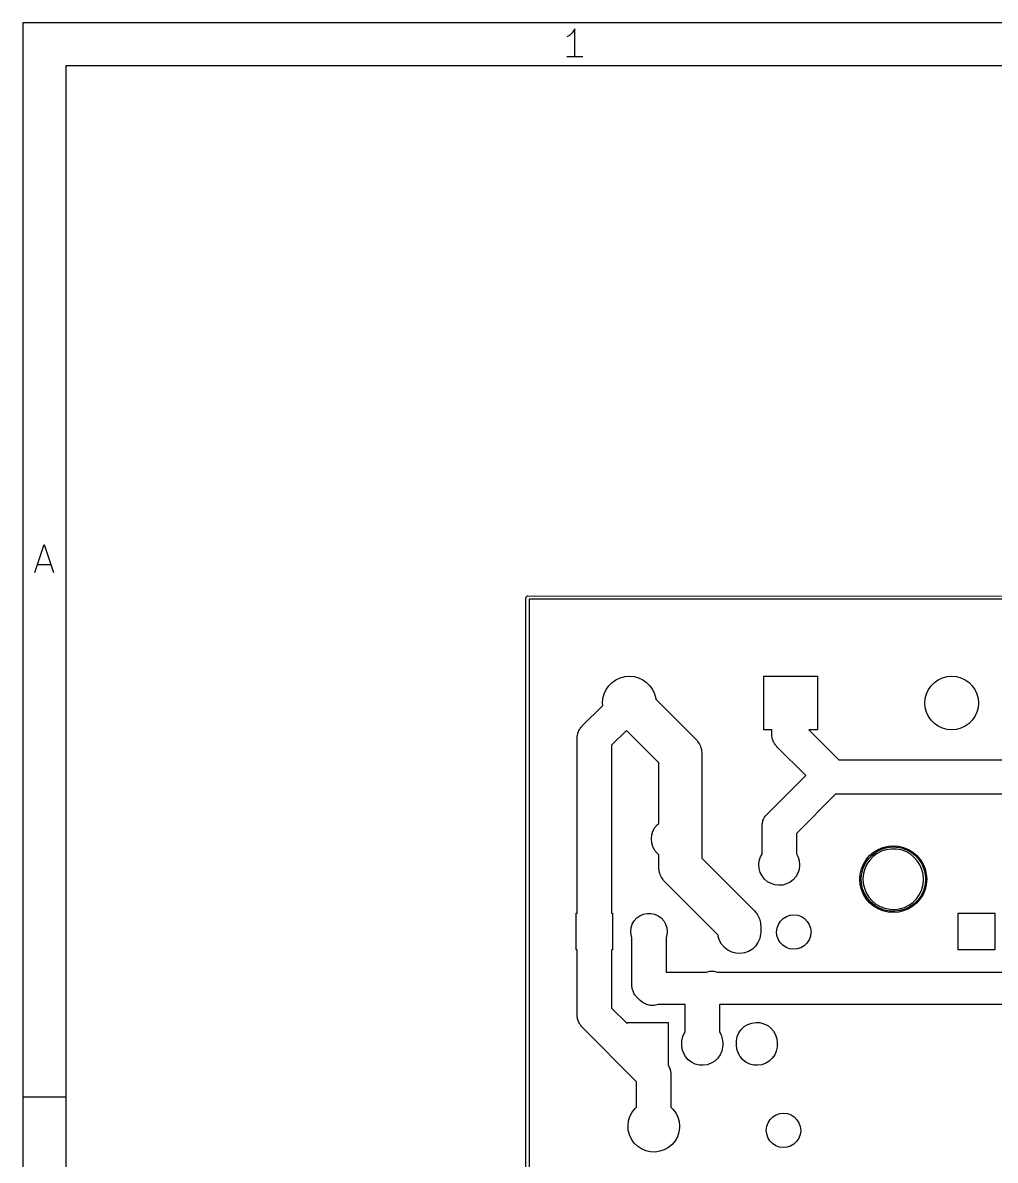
# Model space of a CAD drawing. Extents: x 10 to 287, y -200 to -10.
# Drawn here: x 10 to 55.3, y -62.9 to -10 of the extents above; entities that cross this region are included whole.
import ezdxf

# ---------------------------------------------------------------- set-up
doc = ezdxf.new("R2010")
doc.units = 0
doc.layers.add('BLACK', color=7, linetype='CONTINUOUS')

msp = doc.modelspace()

# ---------------------------------------------------------------- linework, layer by layer
at = {"layer": 'BLACK', "linetype": 'CONTINUOUS'}
for p, q in [((10, -10), (10, -200.007)), ((287.002, -10), (10, -10)), ((35.5702, -10.4738), (35.4464, -10.5976)), ((35.694, -10.2881), (35.5702, -10.4738)), ((35.694, -11.5881), (35.694, -10.2881)), ((35.4464, -10.5976), (35.3226, -10.6595)), ((36.0655, -11.5881), (35.3226, -11.5881)), ((12, -12), (12, -198.007)), ((285.002, -12), (12, -12)), ((10.5667, -35.5881), (11, -34.2881)), ((11, -34.2881), (11.4333, -35.5881)), ((10.6905, -35.2167), (11.3095, -35.2167)), ((33.4159, -122.27), (33.4163, -36.7559)), ((33.4163, -36.7559), (33.418, -36.7461)), ((33.4174, -36.7428), (33.4191, -36.74)), ((33.418, -36.7461), (33.4174, -36.7428)), ((33.4191, -36.74), (33.4208, -36.7302)), ((33.4208, -36.7302), (33.4334, -36.7153)), ((33.4334, -36.7153), (33.4431, -36.6984)), ((33.4431, -36.6984), (33.4495, -36.6961)), ((33.4495, -36.6961), (33.4538, -36.6909)), ((33.4538, -36.6909), (33.473, -36.6876)), ((33.473, -36.6876), (33.4913, -36.6809)), ((33.4913, -36.6809), (206.846, -36.7288)), ((33.5663, -36.8309), (33.5659, -122.195)), ((206.771, -36.8788), (33.5663, -36.8309)), ((37.2713, -40.8619), (37.4254, -40.7078)), ((37.4254, -40.7078), (37.6039, -40.5828)), ((37.6039, -40.5828), (37.8014, -40.4907)), ((37.8014, -40.4907), (38.0118, -40.4343)), ((38.0118, -40.4343), (38.2289, -40.4153)), ((38.2289, -40.4153), (38.446, -40.4343)), ((38.446, -40.4343), (38.6564, -40.4907)), ((38.6564, -40.4907), (38.8539, -40.5828)), ((38.8539, -40.5828), (39.0324, -40.7078)), ((39.0324, -40.7078), (39.1865, -40.8619)), ((44.4789, -42.9153), (44.4789, -40.4153)), ((44.4789, -40.4153), (46.9789, -40.4153)), ((46.9789, -40.4153), (46.9789, -42.9153)), ((52.2713, -40.8619), (52.4254, -40.7078)), ((52.4254, -40.7078), (52.6039, -40.5828)), ((52.6039, -40.5828), (52.8014, -40.4907)), ((52.8014, -40.4907), (53.0118, -40.4343)), ((53.0118, -40.4343), (53.2289, -40.4153)), ((53.2289, -40.4153), (53.446, -40.4343)), ((53.446, -40.4343), (53.6564, -40.4907)), ((53.6564, -40.4907), (53.8539, -40.5828)), ((53.8539, -40.5828), (54.0324, -40.7078)), ((54.0324, -40.7078), (54.1865, -40.8619)), ((36.9979, -41.4483), (37.0543, -41.2378)), ((37.0543, -41.2378), (37.1464, -41.0403)), ((37.1464, -41.0403), (37.2713, -40.8619)), ((39.1865, -40.8619), (39.3114, -41.0403)), ((39.3114, -41.0403), (39.4035, -41.2378)), ((39.4035, -41.2378), (39.4599, -41.4483)), ((51.9979, -41.4483), (52.0543, -41.2378)), ((52.0543, -41.2378), (52.1464, -41.0403)), ((52.1464, -41.0403), (52.2713, -40.8619)), ((54.1865, -40.8619), (54.3114, -41.0403)), ((54.3114, -41.0403), (54.4035, -41.2378)), ((54.4035, -41.2378), (54.4599, -41.4483)), ((36.0343, -42.7286), (36.9884, -41.7744)), ((36.9789, -41.6653), (36.9979, -41.4483)), ((36.9884, -41.7744), (36.9789, -41.6653)), ((39.4599, -41.4483), (39.4631, -41.4854)), ((39.4631, -41.4854), (41.3071, -43.3293)), ((51.9789, -41.6653), (51.9979, -41.4483)), ((51.9979, -41.8824), (51.9789, -41.6653)), ((54.4599, -41.4483), (54.4789, -41.6653)), ((54.4789, -41.6653), (54.4599, -41.8824)), ((52.0543, -42.0929), (51.9979, -41.8824)), ((52.1464, -42.2903), (52.0543, -42.0929)), ((52.2713, -42.4688), (52.1464, -42.2903)), ((54.3114, -42.2903), (54.1865, -42.4688)), ((54.4035, -42.0929), (54.3114, -42.2903)), ((54.4599, -41.8824), (54.4035, -42.0929)), ((35.9054, -42.9044), (35.923, -42.8679)), ((35.923, -42.8679), (35.9536, -42.8297)), ((35.9536, -42.8297), (35.98, -42.7886)), ((35.98, -42.7886), (36.009, -42.7602)), ((36.009, -42.7602), (36.0343, -42.7286)), ((52.4254, -42.6229), (52.2713, -42.4688)), ((52.6039, -42.7479), (52.4254, -42.6229)), ((52.8014, -42.84), (52.6039, -42.7479)), ((53.0118, -42.8964), (52.8014, -42.84)), ((53.6564, -42.84), (53.446, -42.8964)), ((53.8539, -42.7479), (53.6564, -42.84)), ((54.0324, -42.6229), (53.8539, -42.7479)), ((54.1865, -42.4688), (54.0324, -42.6229)), ((35.8, -43.2942), (35.8001, -43.2831)), ((35.8, -51.45), (35.8, -43.2942)), ((35.8001, -43.2831), (35.8052, -43.2428)), ((35.8052, -43.2428), (35.8053, -43.2023)), ((35.8053, -43.2023), (35.8163, -43.1546)), ((35.8163, -43.1546), (35.8224, -43.1061)), ((35.8224, -43.1061), (35.8363, -43.068)), ((35.8363, -43.068), (35.8454, -43.0285)), ((35.8454, -43.0285), (35.8667, -42.9845)), ((35.8667, -42.9845), (35.8834, -42.9385)), ((35.8834, -42.9385), (35.9054, -42.9044)), ((38.0875, -42.9381), (37.4, -43.6256)), ((39.6, -44.4507), (38.0875, -42.9381)), ((41.3071, -43.3293), (41.3771, -43.4071)), ((41.3771, -43.4071), (41.3973, -43.4379)), ((44.86, -42.9153), (44.4789, -42.9153)), ((44.86, -43.1331), (44.86, -42.9153)), ((44.8645, -43.1734), (44.86, -43.1331)), ((44.8641, -43.214), (44.8645, -43.1734)), ((44.8744, -43.2618), (44.8641, -43.214)), ((44.8799, -43.3104), (44.8744, -43.2618)), ((44.8932, -43.3487), (44.8799, -43.3104)), ((44.9018, -43.3883), (44.8932, -43.3487)), ((44.9224, -43.4326), (44.9018, -43.3883)), ((46.9789, -42.9153), (46.5736, -42.9153)), ((46.5736, -42.9153), (47.9701, -44.3119)), ((53.2289, -42.9153), (53.0118, -42.8964)), ((53.446, -42.8964), (53.2289, -42.9153)), ((37.4, -43.6256), (37.4, -51.45)), ((41.3973, -43.4379), (41.4211, -43.4657)), ((41.4211, -43.4657), (41.4525, -43.5222)), ((41.4525, -43.5222), (41.4878, -43.5763)), ((41.4878, -43.5763), (41.5013, -43.6104)), ((41.5013, -43.6104), (41.5191, -43.6425)), ((41.5191, -43.6425), (41.5384, -43.7041)), ((41.5384, -43.7041), (41.5622, -43.7642)), ((41.5622, -43.7642), (41.5686, -43.8003)), ((41.5686, -43.8003), (41.5796, -43.8354)), ((41.5796, -43.8354), (41.5861, -43.8996)), ((41.5861, -43.8996), (41.5973, -43.9632)), ((44.9385, -43.4788), (44.9224, -43.4326)), ((44.96, -43.5132), (44.9385, -43.4788)), ((44.9772, -43.55), (44.96, -43.5132)), ((45.0071, -43.5886), (44.9772, -43.55)), ((45.033, -43.6301), (45.0071, -43.5886)), ((45.0616, -43.6588), (45.033, -43.6301)), ((45.0865, -43.6909), (45.0616, -43.6588)), ((45.0943, -43.6988), (45.0865, -43.6909)), ((46.4321, -45.0366), (45.0943, -43.6988)), ((39.6, -47.2692), (39.6, -44.4507)), ((41.5973, -43.9632), (41.5963, -43.9999)), ((41.5963, -43.9999), (41.6, -44.0365)), ((41.6, -44.0365), (41.6, -48.8858)), ((47.9701, -44.3119), (59.2954, -44.3119)), ((44.6343, -46.8343), (46.4321, -45.0366)), ((47.8195, -45.9119), (46, -47.7314)), ((59.2954, -45.9119), (47.8195, -45.9119)), ((44.4454, -47.1343), (44.4667, -47.0902)), ((44.4667, -47.0902), (44.4834, -47.0443)), ((44.4834, -47.0443), (44.5054, -47.0102)), ((44.5054, -47.0102), (44.523, -46.9737)), ((44.523, -46.9737), (44.5536, -46.9355)), ((44.5536, -46.9355), (44.58, -46.8944)), ((44.58, -46.8944), (44.609, -46.866)), ((44.609, -46.866), (44.6343, -46.8343)), ((39.2708, -47.8025), (39.3268, -47.6258)), ((39.3268, -47.6258), (39.4161, -47.4633)), ((39.4161, -47.4633), (39.5353, -47.3213)), ((39.5353, -47.3213), (39.6, -47.2692)), ((44.4, -47.4), (44.4001, -47.3888)), ((44.4, -48.6926), (44.4, -47.4)), ((44.4001, -47.3888), (44.4052, -47.3486)), ((44.4052, -47.3486), (44.4053, -47.308)), ((44.4053, -47.308), (44.4163, -47.2604)), ((44.4163, -47.2604), (44.4224, -47.2119)), ((44.4224, -47.2119), (44.4363, -47.1738)), ((44.4363, -47.1738), (44.4454, -47.1343)), ((39.2501, -47.9867), (39.2708, -47.8025)), ((39.2656, -48.1715), (39.2501, -47.9867)), ((39.3167, -48.3497), (39.2656, -48.1715)), ((46, -47.7314), (46, -48.6907)), ((39.4015, -48.5146), (39.3167, -48.3497)), ((39.5166, -48.6599), (39.4015, -48.5146)), ((39.6, -48.7309), (39.5166, -48.6599)), ((44.3268, -48.8258), (44.4, -48.6926)), ((46, -48.6907), (46.0783, -48.838)), ((49.4093, -48.7665), (49.5949, -48.608)), ((49.5188, -48.74), (49.7154, -48.5924)), ((49.7576, -48.6731), (49.5729, -48.8118)), ((49.5949, -48.608), (49.8029, -48.4805)), ((49.7154, -48.5924), (49.9335, -48.4789)), ((49.9625, -48.5664), (49.7576, -48.6731)), ((49.8029, -48.4805), (50.0283, -48.3871)), ((49.9335, -48.4789), (50.1671, -48.4025)), ((50.1821, -48.4946), (49.9625, -48.5664)), ((50.0283, -48.3871), (50.2656, -48.3302)), ((50.1671, -48.4025), (50.4101, -48.3654)), ((50.4105, -48.4597), (50.1821, -48.4946)), ((50.2656, -48.3302), (50.5089, -48.311)), ((50.4101, -48.3654), (50.6559, -48.3684)), ((50.6415, -48.4625), (50.4105, -48.4597)), ((50.5089, -48.311), (50.7521, -48.3302)), ((50.869, -48.503), (50.6415, -48.4625)), ((50.6559, -48.3684), (50.8979, -48.4115)), ((50.7521, -48.3302), (50.9894, -48.3871)), ((51.0868, -48.5801), (50.869, -48.503)), ((50.8979, -48.4115), (51.1296, -48.4935)), ((50.9894, -48.3871), (51.2148, -48.4805)), ((51.289, -48.6918), (51.0868, -48.5801)), ((51.1296, -48.4935), (51.3448, -48.6123)), ((51.2148, -48.4805), (51.4229, -48.608)), ((51.4704, -48.835), (51.289, -48.6918)), ((51.3448, -48.6123), (51.5377, -48.7647)), ((51.4229, -48.608), (51.6084, -48.7665)), ((39.6, -49.3), (39.6, -48.7309)), ((41.6, -48.8858), (44.0471, -51.3329)), ((44.2501, -49.1867), (44.2708, -49.0025)), ((44.2656, -49.3715), (44.2501, -49.1867)), ((44.2708, -49.0025), (44.3268, -48.8258)), ((46.0783, -48.838), (46.1319, -49.0155)), ((46.1496, -49.2265), (46.1264, -49.4105)), ((46.1319, -49.0155), (46.15, -49.2)), ((46.15, -49.2), (46.1496, -49.2265)), ((49.03, -49.3855), (49.1234, -49.1601)), ((49.107, -49.3438), (49.2105, -49.1208)), ((49.1234, -49.1601), (49.2508, -48.952)), ((49.283, -49.1697), (49.1858, -49.3792)), ((49.2105, -49.1208), (49.349, -48.9177)), ((49.2508, -48.952), (49.4093, -48.7665)), ((49.4132, -48.9788), (49.283, -49.1697)), ((49.349, -48.9177), (49.5188, -48.74)), ((49.5729, -48.8118), (49.4132, -48.9788)), ((51.6258, -49.0059), (51.4704, -48.835)), ((51.5377, -48.7647), (51.7032, -48.9465)), ((51.6084, -48.7665), (51.7669, -48.952)), ((51.7513, -49.1998), (51.6258, -49.0059)), ((51.7032, -48.9465), (51.8367, -49.1529)), ((51.8435, -49.4117), (51.7513, -49.1998)), ((51.7669, -48.952), (51.8944, -49.1601)), ((51.8367, -49.1529), (51.9347, -49.3783)), ((51.8944, -49.1601), (51.9878, -49.3855)), ((39.6037, -49.3365), (39.6, -49.3)), ((39.6027, -49.3732), (39.6037, -49.3365)), ((39.6139, -49.4368), (39.6027, -49.3732)), ((39.6204, -49.5011), (39.6139, -49.4368)), ((39.6314, -49.5361), (39.6204, -49.5011)), ((39.6378, -49.5723), (39.6314, -49.5361)), ((39.6616, -49.6323), (39.6378, -49.5723)), ((39.6809, -49.6939), (39.6616, -49.6323)), ((39.6987, -49.7261), (39.6809, -49.6939)), ((39.7122, -49.7602), (39.6987, -49.7261)), ((39.7475, -49.8142), (39.7122, -49.7602)), ((44.3167, -49.5497), (44.2656, -49.3715)), ((44.4015, -49.7146), (44.3167, -49.5497)), ((44.5166, -49.8599), (44.4015, -49.7146)), ((45.9763, -49.7476), (45.8551, -49.888)), ((46.0679, -49.5864), (45.9763, -49.7476)), ((46.1264, -49.4105), (46.0679, -49.5864)), ((48.9566, -49.8316), (48.973, -49.6228)), ((48.973, -49.6228), (49.03, -49.3855)), ((49.0152, -49.8251), (49.0413, -49.5806)), ((49.0413, -49.5806), (49.107, -49.3438)), ((49.124, -49.6019), (49.0995, -49.8316)), ((49.1858, -49.3792), (49.124, -49.6019)), ((51.8997, -49.6358), (51.8435, -49.4117)), ((51.9187, -49.866), (51.8997, -49.6358)), ((51.9347, -49.3783), (51.9946, -49.6167)), ((51.9878, -49.3855), (52.0447, -49.6228)), ((51.9946, -49.6167), (52.0147, -49.8617)), ((52.0447, -49.6228), (52.0639, -49.866)), ((39.7789, -49.8707), (39.7475, -49.8142)), ((39.8027, -49.8986), (39.7789, -49.8707)), ((39.8229, -49.9293), (39.8027, -49.8986)), ((39.8929, -50.0071), (39.8229, -49.9293)), ((42.3546, -52.4688), (39.8929, -50.0071)), ((44.6578, -49.9801), (44.5166, -49.8599)), ((44.8197, -50.0705), (44.6578, -49.9801)), ((44.996, -50.1278), (44.8197, -50.0705)), ((45.1801, -50.1498), (44.996, -50.1278)), ((45.365, -50.1356), (45.1801, -50.1498)), ((45.5435, -50.0857), (45.365, -50.1356)), ((45.709, -50.0021), (45.5435, -50.0857)), ((45.8551, -49.888), (45.709, -50.0021)), ((48.9539, -49.866), (48.9566, -49.8316)), ((48.973, -50.1093), (48.9539, -49.866)), ((49.03, -50.3466), (48.973, -50.1093)), ((49.0293, -50.0705), (49.0152, -49.8251)), ((49.0834, -50.3103), (49.0293, -50.0705)), ((49.0995, -49.8316), (49.1128, -50.0623)), ((49.1128, -50.0623), (49.1636, -50.2876)), ((49.1636, -50.2876), (49.2505, -50.5017)), ((51.8197, -50.385), (51.8868, -50.164)), ((51.8868, -50.164), (51.917, -49.9349)), ((51.9809, -50.1787), (51.9094, -50.4139)), ((51.917, -49.9349), (51.9187, -49.866)), ((52.0129, -49.935), (51.9809, -50.1787)), ((52.0447, -50.1093), (51.9878, -50.3466)), ((52.0147, -49.8617), (52.0129, -49.935)), ((52.0639, -49.866), (52.0447, -50.1093)), ((49.1234, -50.572), (49.03, -50.3466)), ((49.1758, -50.538), (49.0834, -50.3103)), ((49.2508, -50.78), (49.1234, -50.572)), ((49.3043, -50.7476), (49.1758, -50.538)), ((49.2505, -50.5017), (49.3712, -50.6987)), ((49.4093, -50.9656), (49.2508, -50.78)), ((49.4652, -50.9334), (49.3043, -50.7476)), ((49.3712, -50.6987), (49.5225, -50.8733)), ((51.4188, -50.9429), (51.5825, -50.7798)), ((51.5825, -50.7798), (51.7173, -50.5922)), ((51.7669, -50.78), (51.6084, -50.9656)), ((51.8005, -50.6343), (51.657, -50.8339)), ((51.7173, -50.5922), (51.8197, -50.385)), ((51.8944, -50.572), (51.7669, -50.78)), ((51.9094, -50.4139), (51.8005, -50.6343)), ((51.9878, -50.3466), (51.8944, -50.572)), ((44.0471, -51.3329), (44.1171, -51.4107)), ((49.5949, -51.1241), (49.4093, -50.9656)), ((49.6544, -51.0904), (49.4652, -50.9334)), ((49.5225, -50.8733), (49.7002, -51.0209)), ((49.8029, -51.2516), (49.5949, -51.1241)), ((49.8666, -51.2145), (49.6544, -51.0904)), ((49.7002, -51.0209), (49.8997, -51.1375)), ((50.0283, -51.3449), (49.8029, -51.2516)), ((50.0962, -51.3021), (49.8666, -51.2145)), ((49.8997, -51.1375), (50.1155, -51.2199)), ((50.2656, -51.4019), (50.0283, -51.3449)), ((50.3371, -51.3512), (50.0962, -51.3021)), ((50.1155, -51.2199), (50.3419, -51.2659)), ((50.5828, -51.3602), (50.3371, -51.3512)), ((50.3419, -51.2659), (50.5728, -51.2744)), ((50.5728, -51.2744), (50.802, -51.245)), ((50.8266, -51.3289), (50.5828, -51.3602)), ((50.9894, -51.3449), (50.7521, -51.4019)), ((50.802, -51.245), (51.0233, -51.1787)), ((51.062, -51.2583), (50.8266, -51.3289)), ((51.2148, -51.2516), (50.9894, -51.3449)), ((51.0233, -51.1787), (51.2308, -51.077)), ((51.2828, -51.1501), (51.062, -51.2583)), ((51.4229, -51.1241), (51.2148, -51.2516)), ((51.2308, -51.077), (51.4188, -50.9429)), ((51.4829, -51.0074), (51.2828, -51.1501)), ((51.6084, -50.9656), (51.4229, -51.1241)), ((51.657, -50.8339), (51.4829, -51.0074)), ((35.75, -53.15), (35.75, -51.45)), ((35.75, -51.45), (35.8, -51.45)), ((37.4, -51.45), (37.45, -51.45)), ((37.45, -51.45), (37.45, -53.15)), ((38.3635, -51.9543), (38.4523, -51.8004)), ((38.4523, -51.8004), (38.5712, -51.6683)), ((38.5712, -51.6683), (38.715, -51.5639)), ((38.715, -51.5639), (38.8773, -51.4916)), ((38.8773, -51.4916), (39.0512, -51.4547)), ((39.0512, -51.4547), (39.2288, -51.4547)), ((39.2288, -51.4547), (39.4027, -51.4916)), ((39.4027, -51.4916), (39.565, -51.5639)), ((39.565, -51.5639), (39.7088, -51.6683)), ((39.7088, -51.6683), (39.8277, -51.8004)), ((39.8277, -51.8004), (39.9165, -51.9543)), ((44.1171, -51.4107), (44.1373, -51.4414)), ((44.1373, -51.4414), (44.1611, -51.4693)), ((44.1611, -51.4693), (44.1925, -51.5258)), ((44.1925, -51.5258), (44.2278, -51.5798)), ((44.2278, -51.5798), (44.2413, -51.6139)), ((44.2413, -51.6139), (44.2591, -51.6461)), ((44.2591, -51.6461), (44.2784, -51.7077)), ((44.2784, -51.7077), (44.3022, -51.7677)), ((44.3022, -51.7677), (44.3086, -51.8039)), ((44.3086, -51.8039), (44.3196, -51.8389)), ((44.3196, -51.8389), (44.3261, -51.9032)), ((45.1634, -51.9693), (45.26, -51.8194)), ((45.26, -51.8194), (45.3875, -51.6946)), ((45.3875, -51.6946), (45.5394, -51.6011)), ((45.5394, -51.6011), (45.7082, -51.5437)), ((45.7082, -51.5437), (45.8856, -51.525)), ((45.8856, -51.525), (46.0627, -51.5461)), ((46.0627, -51.5461), (46.2307, -51.606)), ((46.2307, -51.606), (46.3813, -51.7015)), ((46.3813, -51.7015), (46.507, -51.8281)), ((46.507, -51.8281), (46.6015, -51.9793)), ((50.5089, -51.421), (50.2656, -51.4019)), ((50.7521, -51.4019), (50.5089, -51.421)), ((53.5357, -53.15), (53.5357, -51.45)), ((53.5357, -51.45), (55.2357, -51.45)), ((55.2357, -51.45), (55.2357, -53.15)), ((38.29, -52.3), (38.3086, -52.1233)), ((38.3086, -52.4767), (38.29, -52.3)), ((38.3086, -52.1233), (38.3635, -51.9543)), ((39.9165, -51.9543), (39.9714, -52.1233)), ((39.9714, -52.1233), (39.99, -52.3)), ((39.99, -52.3), (39.9714, -52.4767)), ((44.3261, -51.9032), (44.3373, -51.9668)), ((44.34, -52.325), (44.3345, -52.4295)), ((44.3373, -51.9668), (44.3363, -52.0035)), ((44.3363, -52.0035), (44.34, -52.04)), ((44.34, -52.04), (44.34, -52.325)), ((45.0801, -52.3138), (45.1024, -52.1369)), ((45.0975, -52.4913), (45.0801, -52.3138)), ((45.1024, -52.1369), (45.1634, -51.9693)), ((46.6015, -51.9793), (46.6601, -52.1478)), ((46.6797, -52.3473), (46.6549, -52.524)), ((46.6601, -52.1478), (46.68, -52.325)), ((46.68, -52.325), (46.6797, -52.3473)), ((38.34, -52.5734), (38.3086, -52.4767)), ((38.34, -54.7846), (38.34, -52.5734)), ((39.9714, -52.4767), (39.94, -52.5734)), ((39.94, -52.5734), (39.94, -54.1946)), ((42.3604, -52.5261), (42.3546, -52.4688)), ((42.4209, -52.7189), (42.3604, -52.5261)), ((42.5189, -52.8957), (42.4209, -52.7189)), ((42.6504, -53.0492), (42.5189, -52.8957)), ((44.2129, -52.8129), (44.097, -52.9784)), ((44.2932, -52.6274), (44.2129, -52.8129)), ((44.3345, -52.4295), (44.2932, -52.6274)), ((45.1538, -52.6606), (45.0975, -52.4913)), ((45.2462, -52.8131), (45.1538, -52.6606)), ((45.3701, -52.9414), (45.2462, -52.8131)), ((45.5193, -53.0391), (45.3701, -52.9414)), ((46.4928, -52.8392), (46.3637, -52.9622)), ((46.5915, -52.6907), (46.4928, -52.8392)), ((46.6549, -52.524), (46.5915, -52.6907)), ((35.8, -53.15), (35.75, -53.15)), ((35.8, -56.1939), (35.8, -53.15)), ((37.45, -53.15), (37.4, -53.15)), ((37.4, -53.15), (37.4, -55.8625)), ((42.8101, -53.173), (42.6504, -53.0492)), ((42.9914, -53.2623), (42.8101, -53.173)), ((43.187, -53.3132), (42.9914, -53.2623)), ((43.3888, -53.3238), (43.187, -53.3132)), ((43.5887, -53.2936), (43.3888, -53.3238)), ((43.7784, -53.2238), (43.5887, -53.2936)), ((43.9501, -53.1173), (43.7784, -53.2238)), ((44.097, -52.9784), (43.9501, -53.1173)), ((45.6865, -53.1012), (45.5193, -53.0391)), ((45.8632, -53.1248), (45.6865, -53.1012)), ((46.0409, -53.1087), (45.8632, -53.1248)), ((46.2105, -53.0535), (46.0409, -53.1087)), ((46.3637, -52.9622), (46.2105, -53.0535)), ((55.2357, -53.15), (53.5357, -53.15)), ((39.94, -54.1946), (41.7826, -54.1946)), ((41.7826, -54.1946), (41.8002, -54.1864)), ((41.8002, -54.1864), (41.9745, -54.1487)), ((41.9745, -54.1487), (42.1529, -54.1506)), ((42.1529, -54.1506), (42.3264, -54.1919)), ((42.3264, -54.1919), (42.3319, -54.1946)), ((42.3319, -54.1946), (56.1257, -54.1946)), ((38.3445, -54.8249), (38.34, -54.7846)), ((38.3441, -54.8655), (38.3445, -54.8249)), ((38.3544, -54.9133), (38.3441, -54.8655)), ((38.3599, -54.9618), (38.3544, -54.9133)), ((38.3732, -55.0001), (38.3599, -54.9618)), ((38.3818, -55.0398), (38.3732, -55.0001)), ((38.4025, -55.0841), (38.3818, -55.0398)), ((38.4185, -55.1303), (38.4025, -55.0841)), ((38.44, -55.1647), (38.4185, -55.1303)), ((38.4572, -55.2014), (38.44, -55.1647)), ((38.4871, -55.2401), (38.4572, -55.2014)), ((38.513, -55.2815), (38.4871, -55.2401)), ((38.5416, -55.3103), (38.513, -55.2815)), ((38.5665, -55.3423), (38.5416, -55.3103)), ((38.5743, -55.3503), (38.5665, -55.3423)), ((38.7343, -55.5103), (38.5743, -55.3503)), ((38.8737, -55.6216), (38.7343, -55.5103)), ((37.4, -55.8625), (38.1264, -56.5889)), ((39.0343, -55.6992), (38.8737, -55.6216)), ((39.2081, -55.7393), (39.0343, -55.6992)), ((39.3864, -55.7399), (39.2081, -55.7393)), ((39.5605, -55.701), (39.3864, -55.7399)), ((39.574, -55.6946), (39.5605, -55.701)), ((40.8189, -55.6946), (39.574, -55.6946)), ((40.8189, -56.9725), (40.8189, -55.6946)), ((42.4368, -55.6946), (42.4189, -55.7125)), ((42.4189, -55.7125), (42.4189, -56.9707)), ((56.5681, -55.6946), (42.4368, -55.6946)), ((35.8045, -56.2342), (35.8, -56.1939)), ((35.8041, -56.2747), (35.8045, -56.2342)), ((35.8144, -56.3225), (35.8041, -56.2747)), ((35.8199, -56.3711), (35.8144, -56.3225)), ((35.8332, -56.4094), (35.8199, -56.3711)), ((35.8418, -56.4491), (35.8332, -56.4094)), ((35.8624, -56.4934), (35.8418, -56.4491)), ((35.8785, -56.5396), (35.8624, -56.4934)), ((35.9, -56.574), (35.8785, -56.5396)), ((35.9172, -56.6107), (35.9, -56.574)), ((35.9471, -56.6493), (35.9172, -56.6107)), ((35.973, -56.6908), (35.9471, -56.6493)), ((38.1264, -56.5889), (38.1264, -56.5296)), ((38.1264, -56.5296), (40.0314, -56.5296)), ((40.0314, -56.5296), (40.0314, -58.5211)), ((43.5777, -56.7274), (43.7413, -56.626)), ((43.7413, -56.626), (43.922, -56.5595)), ((43.922, -56.5595), (44.1123, -56.5307)), ((44.1123, -56.5307), (44.3046, -56.5408)), ((44.3046, -56.5408), (44.4909, -56.5893)), ((44.4909, -56.5893), (44.6636, -56.6743)), ((36.0016, -56.7196), (35.973, -56.6908)), ((36.0265, -56.7516), (36.0016, -56.7196)), ((36.0343, -56.7596), (36.0265, -56.7516)), ((38.5641, -59.2893), (36.0343, -56.7596)), ((40.711, -57.1941), (40.7874, -57.0174)), ((40.7874, -57.0174), (40.8189, -56.9725)), ((42.4189, -56.9707), (42.4943, -57.1069)), ((42.4943, -57.1069), (42.5519, -57.2906)), ((43.251, -57.1941), (43.3274, -57.0174)), ((43.3274, -57.0174), (43.4378, -56.8597)), ((43.4378, -56.8597), (43.5777, -56.7274)), ((44.6636, -56.6743), (44.8157, -56.7923)), ((44.8157, -56.7923), (44.941, -56.9385)), ((44.941, -56.9385), (45.0343, -57.1069)), ((45.0343, -57.1069), (45.0919, -57.2906)), ((40.6664, -57.4821), (40.6716, -57.3825)), ((40.6664, -57.5771), (40.6664, -57.4821)), ((40.6858, -57.7686), (40.6664, -57.5771)), ((40.6716, -57.3825), (40.711, -57.1941)), ((42.5661, -57.6767), (42.5268, -57.8651)), ((42.5519, -57.2906), (42.5714, -57.4821)), ((42.5714, -57.5771), (42.5661, -57.6767)), ((42.5714, -57.4821), (42.5714, -57.5771)), ((43.2064, -57.4821), (43.2116, -57.3825)), ((43.2064, -57.5771), (43.2064, -57.4821)), ((43.2258, -57.7686), (43.2064, -57.5771)), ((43.2116, -57.3825), (43.251, -57.1941)), ((45.1061, -57.6767), (45.0668, -57.8651)), ((45.0919, -57.2906), (45.1114, -57.4821)), ((45.1114, -57.5771), (45.1061, -57.6767)), ((45.1114, -57.4821), (45.1114, -57.5771)), ((40.7434, -57.9523), (40.6858, -57.7686)), ((40.8367, -58.1207), (40.7434, -57.9523)), ((40.962, -58.2669), (40.8367, -58.1207)), ((42.3399, -58.1995), (42.2, -58.3318)), ((42.4503, -58.0418), (42.3399, -58.1995)), ((42.5268, -57.8651), (42.4503, -58.0418)), ((43.2834, -57.9523), (43.2258, -57.7686)), ((43.3767, -58.1207), (43.2834, -57.9523)), ((43.502, -58.2669), (43.3767, -58.1207)), ((44.8799, -58.1995), (44.74, -58.3318)), ((44.9903, -58.0418), (44.8799, -58.1995)), ((45.0668, -57.8651), (44.9903, -58.0418)), ((40.0314, -58.5211), (40.0469, -58.5412)), ((40.0469, -58.5412), (40.0641, -58.5779)), ((40.0641, -58.5779), (40.0855, -58.6123)), ((40.0855, -58.6123), (40.1016, -58.6585)), ((40.1016, -58.6585), (40.1223, -58.7028)), ((40.1223, -58.7028), (40.1309, -58.7424)), ((40.1309, -58.7424), (40.1442, -58.7807)), ((41.1141, -58.3849), (40.962, -58.2669)), ((41.2869, -58.4699), (41.1141, -58.3849)), ((41.4731, -58.5184), (41.2869, -58.4699)), ((41.6654, -58.5285), (41.4731, -58.5184)), ((41.8557, -58.4997), (41.6654, -58.5285)), ((42.0364, -58.4332), (41.8557, -58.4997)), ((42.2, -58.3318), (42.0364, -58.4332)), ((43.6541, -58.3849), (43.502, -58.2669)), ((43.8269, -58.4699), (43.6541, -58.3849)), ((44.0131, -58.5184), (43.8269, -58.4699)), ((44.2054, -58.5285), (44.0131, -58.5184)), ((44.3957, -58.4997), (44.2054, -58.5285)), ((44.5764, -58.4332), (44.3957, -58.4997)), ((44.74, -58.3318), (44.5764, -58.4332)), ((38.5641, -60.4768), (38.5641, -59.2893)), ((40.1442, -58.7807), (40.1496, -58.8293)), ((40.1496, -58.8293), (40.16, -58.8771)), ((40.16, -58.8771), (40.1596, -58.9177)), ((40.1596, -58.9177), (40.1641, -58.958)), ((40.1641, -58.958), (40.1641, -60.4769)), ((10, -60), (12, -60)), ((38.2554, -60.9054), (38.3577, -60.7111)), ((38.3577, -60.7111), (38.4936, -60.5386)), ((38.4936, -60.5386), (38.5641, -60.4768)), ((40.1641, -60.4769), (40.2558, -60.5617)), ((40.2558, -60.5617), (40.3872, -60.7377)), ((40.3872, -60.7377), (40.4844, -60.9346)), ((44.9075, -60.9246), (45.0594, -60.8311)), ((45.0594, -60.8311), (45.2282, -60.7737)), ((45.2282, -60.7737), (45.4056, -60.755)), ((45.4056, -60.755), (45.5827, -60.7761)), ((45.5827, -60.7761), (45.7507, -60.836)), ((45.7507, -60.836), (45.9013, -60.9315)), ((38.1645, -61.3332), (38.1903, -61.1152)), ((38.1788, -61.5524), (38.1645, -61.3332)), ((38.1903, -61.1152), (38.2554, -60.9054)), ((40.4844, -60.9346), (40.544, -61.146)), ((40.544, -61.146), (40.5641, -61.3647)), ((40.5641, -61.3647), (40.5624, -61.4275)), ((44.6001, -61.5438), (44.6224, -61.3669)), ((44.6224, -61.3669), (44.6834, -61.1993)), ((44.6834, -61.1993), (44.78, -61.0494)), ((44.78, -61.0494), (44.9075, -60.9246)), ((45.9013, -60.9315), (46.027, -61.0581)), ((46.027, -61.0581), (46.1215, -61.2093)), ((46.1215, -61.2093), (46.1801, -61.3778)), ((46.1801, -61.3778), (46.2, -61.555)), ((38.2329, -61.7652), (38.1788, -61.5524)), ((38.3248, -61.9647), (38.2329, -61.7652)), ((40.4603, -61.8527), (40.353, -62.0443)), ((40.5309, -61.6448), (40.4603, -61.8527)), ((40.5624, -61.4275), (40.5309, -61.6448)), ((44.6175, -61.7213), (44.6001, -61.5438)), ((44.6738, -61.8906), (44.6175, -61.7213)), ((44.7662, -62.0431), (44.6738, -61.8906)), ((46.1115, -61.9207), (46.0128, -62.0692)), ((46.1749, -61.754), (46.1115, -61.9207)), ((46.1997, -61.5773), (46.1749, -61.754)), ((46.2, -61.555), (46.1997, -61.5773)), ((38.4516, -62.144), (38.3248, -61.9647)), ((38.6089, -62.2972), (38.4516, -62.144)), ((38.7915, -62.4192), (38.6089, -62.2972)), ((38.9933, -62.5059), (38.7915, -62.4192)), ((39.8522, -62.4609), (39.6442, -62.5315)), ((40.0438, -62.3536), (39.8522, -62.4609)), ((40.2126, -62.2132), (40.0438, -62.3536)), ((40.353, -62.0443), (40.2126, -62.2132)), ((44.8901, -62.1714), (44.7662, -62.0431)), ((45.0393, -62.2691), (44.8901, -62.1714)), ((45.2065, -62.3312), (45.0393, -62.2691)), ((45.3832, -62.3548), (45.2065, -62.3312)), ((45.5609, -62.3387), (45.3832, -62.3548)), ((45.7305, -62.2835), (45.5609, -62.3387)), ((45.8837, -62.1922), (45.7305, -62.2835)), ((46.0128, -62.0692), (45.8837, -62.1922)), ((39.2074, -62.5544), (38.9933, -62.5059)), ((39.4269, -62.563), (39.2074, -62.5544)), ((39.6442, -62.5315), (39.4269, -62.563))]:
    msp.add_line(p, q, dxfattribs=at)

doc.saveas('drawing.dxf')
